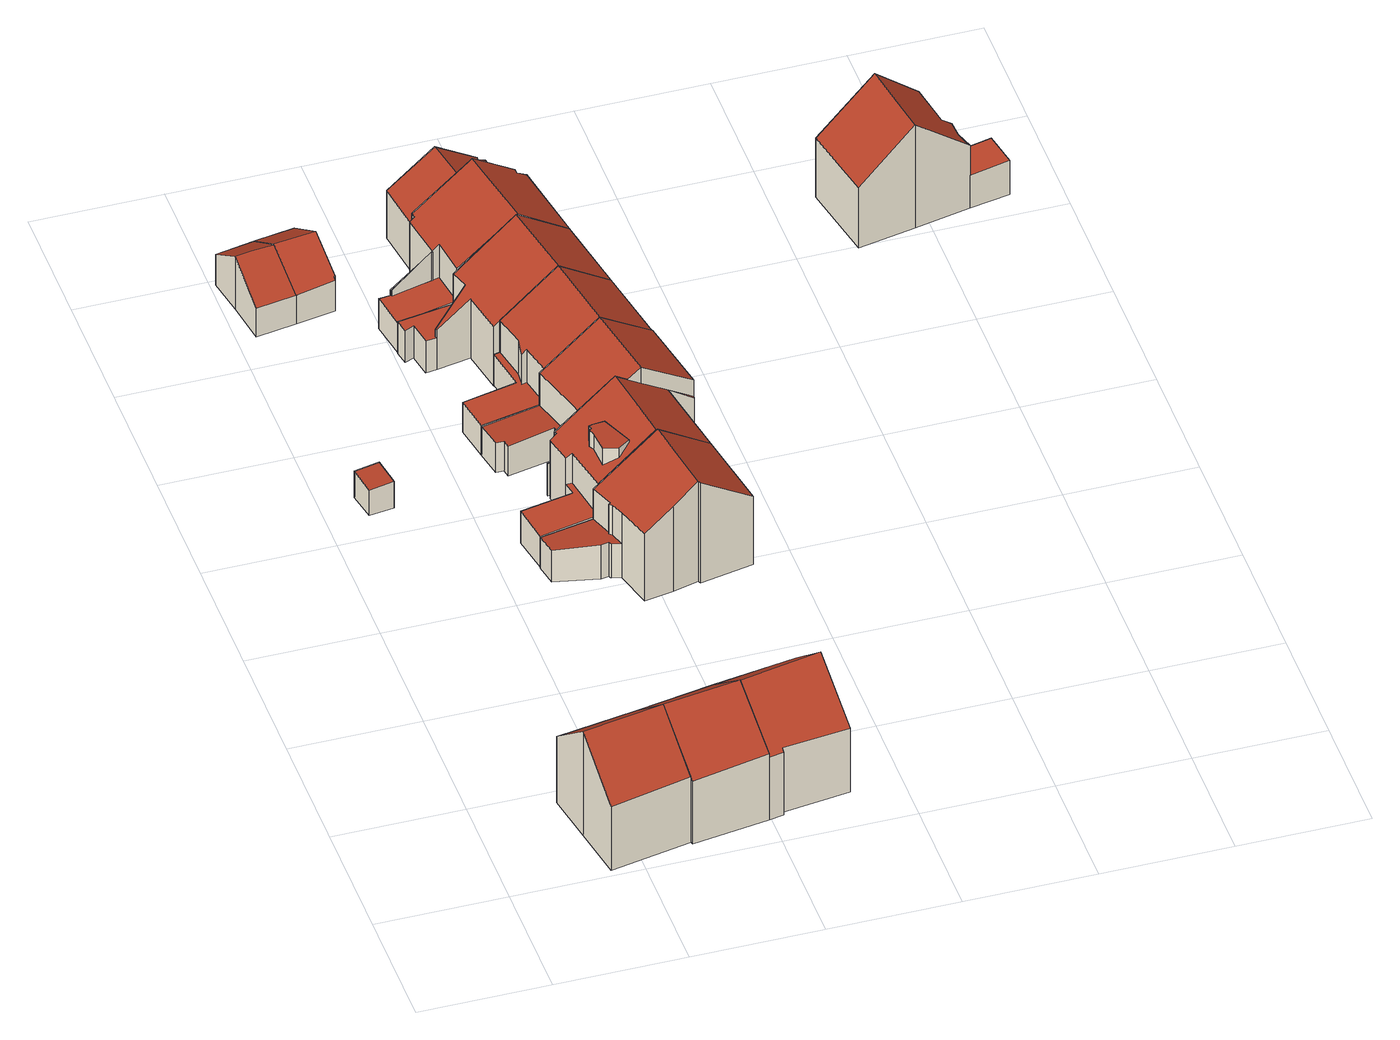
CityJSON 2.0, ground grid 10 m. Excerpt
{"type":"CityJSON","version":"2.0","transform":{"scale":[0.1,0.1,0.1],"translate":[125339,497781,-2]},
"CityObjects":{
"building1":{"type":"Building","attributes":{"b3_bag_bag_overlap":0,"b3_bouwlagen":3,"b3_dak_type":"slanted","b3_extrusie":0,"b3_h_dak_50p":6.59,"b3_h_dak_70p":7.11,"b3_h_dak_max":8.42,"b3_h_dak_min":4.49,"b3_h_maaiveld":-1.16,"b3_is_glas_dak":false,"b3_kas_warenhuis":false,"b3_mutatie_AHN3_AHN4":false,"b3_mutatie_AHN4_AHN5":false,"b3_n_vlakken":4,"b3_opp_buitenmuur":138.34,"b3_opp_dak_plat":0,"b3_opp_dak_schuin":68.48,"b3_opp_grond":51.97,"b3_opp_scheidingsmuur":61.94,"b3_rmse_lod12":1.37,"b3_rmse_lod13":1.37,"b3_rmse_lod22":0.463,"b3_succes":true,"b3_t_run":49,"b3_val3dity_lod12":"[]","b3_val3dity_lod13":"[]","b3_val3dity_lod22":"[102]","b3_volume_lod12":431.97,"b3_volume_lod13":431.97,"b3_volume_lod22":397.72,"geconstateerd":false,"oorspronkelijkbouwjaar":1973,"rf_force_lod11":false,"status":"Pand in gebruik"},"children":["building1-1"]},
"building1-1":{"type":"BuildingPart","parents":["building1"],"geometry":[{"type":"Solid","lod":"2.2","boundaries":[[[[0,1,2,3,4,5]],[[6,1,0,7]],[[7,0,5,8]],[[9,2,1,6]],[[8,5,4,10]],[[10,4,3,11]],[[11,3,2,9]],[[9,6,7,8]],[[11,9,8,10]]]],"semantics":{"surfaces":[{"type":"GroundSurface"},{"type":"WallSurface","on_footprint_edge":true},{"type":"RoofSurface","b3_azimut":350.33,"b3_h_dak_50p":6.34,"b3_h_dak_70p":6.98,"b3_h_dak_max":8.5,"b3_h_dak_min":4.59,"b3_hellingshoek":40.48},{"type":"RoofSurface","b3_azimut":170.35,"b3_h_dak_50p":6.65,"b3_h_dak_70p":7.37,"b3_h_dak_max":8.5,"b3_h_dak_min":4.88,"b3_hellingshoek":40.78}],"values":[[0,1,1,1,1,1,1,2,3]]}}]},
"building2":{"type":"Building","attributes":{"b3_dak_type":"horizontal","b3_extrusie":0,"b3_h_dak_50p":1.19,"b3_h_dak_70p":1.22,"b3_h_dak_max":1.47,"b3_h_dak_min":1.06,"b3_h_maaiveld":-1.21,"b3_is_glas_dak":false,"b3_kas_warenhuis":false,"b3_mutatie_AHN3_AHN4":false,"b3_mutatie_AHN4_AHN5":false,"b3_n_vlakken":1,"b3_opp_buitenmuur":20.21,"b3_opp_dak_plat":0,"b3_opp_dak_schuin":4.36,"b3_opp_grond":4.35,"b3_opp_scheidingsmuur":0,"b3_rmse_lod12":0.0666,"b3_rmse_lod13":0.0666,"b3_rmse_lod22":0.0516,"b3_succes":true,"b3_t_run":11,"b3_val3dity_lod12":"[]","b3_val3dity_lod13":"[]","b3_val3dity_lod22":"[]","b3_volume_lod12":10.56,"b3_volume_lod13":10.56,"b3_volume_lod22":10.52,"geconstateerd":false,"oorspronkelijkbouwjaar":1981,"rf_force_lod11":false,"status":"Pand in gebruik"},"children":["building2-1"]},
"building2-1":{"type":"BuildingPart","parents":["building2"],"geometry":[{"type":"Solid","lod":"2.2","boundaries":[[[[12,13,14,15]],[[16,12,15,17]],[[17,15,14,18]],[[18,14,13,19]],[[19,13,12,16]],[[19,16,17,18]]]],"semantics":{"surfaces":[{"type":"GroundSurface"},{"type":"WallSurface","on_footprint_edge":true},{"type":"RoofSurface","b3_azimut":197.36,"b3_h_dak_50p":1.23,"b3_h_dak_70p":1.26,"b3_h_dak_max":1.32,"b3_h_dak_min":1.16,"b3_hellingshoek":4.02}],"values":[[0,1,1,1,1,2]]}}]},
"building3":{"type":"Building","attributes":{"b3_bag_bag_overlap":0,"b3_bouwlagen":3,"b3_dak_type":"slanted","b3_extrusie":0,"b3_h_dak_50p":6.69,"b3_h_dak_70p":7.12,"b3_h_dak_max":8.23,"b3_h_dak_min":4.6,"b3_h_maaiveld":-1.15,"b3_is_glas_dak":false,"b3_kas_warenhuis":false,"b3_mutatie_AHN3_AHN4":false,"b3_mutatie_AHN4_AHN5":false,"b3_n_vlakken":2,"b3_opp_buitenmuur":73.49,"b3_opp_dak_plat":0,"b3_opp_dak_schuin":65.84,"b3_opp_grond":50.41,"b3_opp_scheidingsmuur":125.79,"b3_rmse_lod12":1.22,"b3_rmse_lod13":1.22,"b3_rmse_lod22":0.189,"b3_succes":true,"b3_t_run":42,"b3_val3dity_lod12":"[]","b3_val3dity_lod13":"[]","b3_val3dity_lod22":"[102]","b3_volume_lod12":418.8,"b3_volume_lod13":418.8,"b3_volume_lod22":385.83,"geconstateerd":false,"oorspronkelijkbouwjaar":1973,"rf_force_lod11":false,"status":"Pand in gebruik"},"children":["building3-1"]},
"building3-1":{"type":"BuildingPart","parents":["building3"],"geometry":[{"type":"Solid","lod":"2.2","boundaries":[[[[20,21,22,23,24,1]],[[25,24,23,26]],[[27,20,1,6]],[[6,1,24,25]],[[26,23,22,28]],[[28,22,21,29]],[[29,21,20,27]],[[28,29,25,26]],[[29,27,6,25]]]],"semantics":{"surfaces":[{"type":"GroundSurface"},{"type":"WallSurface","on_footprint_edge":true},{"type":"RoofSurface","b3_azimut":173.31,"b3_h_dak_50p":6.62,"b3_h_dak_70p":7.36,"b3_h_dak_max":8.48,"b3_h_dak_min":4.82,"b3_hellingshoek":39.3},{"type":"RoofSurface","b3_azimut":350.19,"b3_h_dak_50p":6.32,"b3_h_dak_70p":7,"b3_h_dak_max":8.48,"b3_h_dak_min":4.6,"b3_hellingshoek":40.83}],"values":[[0,1,1,1,1,1,1,2,3]]}}]},
"building4":{"type":"Building","attributes":{"b3_bag_bag_overlap":0,"b3_dak_type":"slanted","b3_extrusie":0,"b3_h_dak_50p":2.53,"b3_h_dak_70p":2.94,"b3_h_dak_max":3.54,"b3_h_dak_min":1.37,"b3_h_maaiveld":-1.25,"b3_is_glas_dak":false,"b3_kas_warenhuis":false,"b3_mutatie_AHN3_AHN4":false,"b3_mutatie_AHN4_AHN5":false,"b3_n_vlakken":2,"b3_opp_buitenmuur":17.4,"b3_opp_dak_plat":0,"b3_opp_dak_schuin":23.45,"b3_opp_grond":19.69,"b3_opp_scheidingsmuur":47.38,"b3_rmse_lod12":0.727,"b3_rmse_lod13":0.727,"b3_rmse_lod22":0.0219,"b3_succes":true,"b3_t_run":44,"b3_val3dity_lod12":"[]","b3_val3dity_lod13":"[]","b3_val3dity_lod22":"[102]","b3_volume_lod12":82.19,"b3_volume_lod13":82.19,"b3_volume_lod22":74.15,"geconstateerd":false,"oorspronkelijkbouwjaar":1973,"rf_force_lod11":false,"status":"Pand in gebruik"},"children":["building4-1"]},
"building4-1":{"type":"BuildingPart","parents":["building4"],"geometry":[{"type":"Solid","lod":"2.2","boundaries":[[[[30,31,32,33,34,35]],[[36,33,32,37]],[[38,31,30,39]],[[37,32,31,38]],[[39,30,35,40]],[[41,34,33,36]],[[40,35,34,41]],[[39,40,42,37,38]],[[40,41,36,37,42]]]],"semantics":{"surfaces":[{"type":"GroundSurface"},{"type":"WallSurface","on_footprint_edge":true},{"type":"RoofSurface","b3_azimut":169.41,"b3_h_dak_50p":2.59,"b3_h_dak_70p":3.03,"b3_h_dak_max":3.73,"b3_h_dak_min":1.51,"b3_hellingshoek":33.05},{"type":"RoofSurface","b3_azimut":351.1,"b3_h_dak_50p":2.42,"b3_h_dak_70p":2.79,"b3_h_dak_max":3.73,"b3_h_dak_min":1.42,"b3_hellingshoek":32.74}],"values":[[0,1,1,1,1,1,1,2,3]]}}]},
"building5":{"type":"Building","attributes":{"b3_bag_bag_overlap":0,"b3_bouwlagen":3,"b3_dak_type":"slanted","b3_extrusie":0,"b3_h_dak_50p":6.61,"b3_h_dak_70p":7.21,"b3_h_dak_max":8.23,"b3_h_dak_min":4.6,"b3_h_maaiveld":-1.18,"b3_is_glas_dak":false,"b3_kas_warenhuis":false,"b3_mutatie_AHN3_AHN4":false,"b3_mutatie_AHN4_AHN5":false,"b3_n_vlakken":3,"b3_opp_buitenmuur":141.87,"b3_opp_dak_plat":0,"b3_opp_dak_schuin":69.19,"b3_opp_grond":52.71,"b3_opp_scheidingsmuur":63.89,"b3_rmse_lod12":1.25,"b3_rmse_lod13":1.25,"b3_rmse_lod22":0.185,"b3_succes":true,"b3_t_run":54,"b3_val3dity_lod12":"[]","b3_val3dity_lod13":"[]","b3_val3dity_lod22":"[102]","b3_volume_lod12":442.37,"b3_volume_lod13":442.37,"b3_volume_lod22":405.23,"geconstateerd":false,"oorspronkelijkbouwjaar":1973,"rf_force_lod11":false,"status":"Pand in gebruik"},"children":["building5-1"]},
"building5-1":{"type":"BuildingPart","parents":["building5"],"geometry":[{"type":"Solid","lod":"2.2","boundaries":[[[[43,44,45,46,47,22,48,20]],[[49,43,20,27]],[[27,20,48,50]],[[51,22,47,52]],[[52,47,46,53]],[[54,45,44,55]],[[50,48,22,51]],[[55,44,43,49]],[[53,46,45,54]],[[55,49,27,50]],[[53,54,55,50,51,52]]]],"semantics":{"surfaces":[{"type":"GroundSurface"},{"type":"WallSurface","on_footprint_edge":true},{"type":"RoofSurface","b3_azimut":350.07,"b3_h_dak_50p":6.35,"b3_h_dak_70p":7.04,"b3_h_dak_max":8.47,"b3_h_dak_min":4.66,"b3_hellingshoek":40.57},{"type":"RoofSurface","b3_azimut":170.69,"b3_h_dak_50p":6.6,"b3_h_dak_70p":7.36,"b3_h_dak_max":8.47,"b3_h_dak_min":4.8,"b3_hellingshoek":40.2}],"values":[[0,1,1,1,1,1,1,1,1,2,3]]}}]},
"building6":{"type":"Building","attributes":{"b3_bag_bag_overlap":0,"b3_dak_type":"slanted","b3_extrusie":0,"b3_h_dak_50p":2.59,"b3_h_dak_70p":3.04,"b3_h_dak_max":3.55,"b3_h_dak_min":1.37,"b3_h_maaiveld":-1.21,"b3_is_glas_dak":false,"b3_kas_warenhuis":false,"b3_mutatie_AHN3_AHN4":false,"b3_mutatie_AHN4_AHN5":false,"b3_n_vlakken":2,"b3_opp_buitenmuur":41.65,"b3_opp_dak_plat":0,"b3_opp_dak_schuin":23.32,"b3_opp_grond":20.04,"b3_opp_scheidingsmuur":23.52,"b3_rmse_lod12":0.725,"b3_rmse_lod13":0.725,"b3_rmse_lod22":0.0353,"b3_succes":true,"b3_t_run":23,"b3_val3dity_lod12":"[]","b3_val3dity_lod13":"[]","b3_val3dity_lod22":"[]","b3_volume_lod12":83.91,"b3_volume_lod13":83.91,"b3_volume_lod22":75.53,"geconstateerd":false,"oorspronkelijkbouwjaar":1973,"rf_force_lod11":false,"status":"Pand in gebruik"},"children":["building6-1"]},
"building6-1":{"type":"BuildingPart","parents":["building6"],"geometry":[{"type":"Solid","lod":"2.2","boundaries":[[[[56,57,58,30,35,34,59,60]],[[61,59,34,41]],[[41,34,35,62]],[[62,35,30,39]],[[39,30,58,63]],[[63,58,57,64]],[[65,56,60,66]],[[66,60,59,61]],[[64,57,56,65]],[[62,66,61,41]],[[64,65,66,62,39,63]]]],"semantics":{"surfaces":[{"type":"GroundSurface"},{"type":"WallSurface","on_footprint_edge":true},{"type":"RoofSurface","b3_azimut":350.57,"b3_h_dak_50p":2.43,"b3_h_dak_70p":2.86,"b3_h_dak_max":3.75,"b3_h_dak_min":1.41,"b3_hellingshoek":33.09},{"type":"RoofSurface","b3_azimut":173.78,"b3_h_dak_50p":2.67,"b3_h_dak_70p":3.09,"b3_h_dak_max":3.75,"b3_h_dak_min":1.7,"b3_hellingshoek":32.3}],"values":[[0,1,1,1,1,1,1,1,1,2,3]]}}]},
"building7":{"type":"Building","attributes":{"b3_bag_bag_overlap":0,"b3_bouwlagen":3,"b3_dak_type":"slanted","b3_extrusie":0,"b3_h_dak_50p":5.97,"b3_h_dak_70p":6.72,"b3_h_dak_max":7.75,"b3_h_dak_min":1.52,"b3_h_maaiveld":-1.32,"b3_is_glas_dak":false,"b3_kas_warenhuis":false,"b3_mutatie_AHN3_AHN4":false,"b3_mutatie_AHN4_AHN5":false,"b3_n_vlakken":3,"b3_opp_buitenmuur":158.01,"b3_opp_dak_plat":0,"b3_opp_dak_schuin":80.97,"b3_opp_grond":68.62,"b3_opp_scheidingsmuur":77.9,"b3_rmse_lod12":2.11,"b3_rmse_lod13":1.02,"b3_rmse_lod22":0.112,"b3_succes":true,"b3_t_run":66,"b3_val3dity_lod12":"[]","b3_val3dity_lod13":"[]","b3_val3dity_lod22":"[]","b3_volume_lod12":548.67,"b3_volume_lod13":502.9,"b3_volume_lod22":468.61,"geconstateerd":false,"oorspronkelijkbouwjaar":1973,"rf_force_lod11":false,"status":"Pand in gebruik"},"children":["building7-1"]},
"building7-1":{"type":"BuildingPart","parents":["building7"],"geometry":[{"type":"Solid","lod":"2.2","boundaries":[[[[67,68,69,70,71,72,73,74,75,76,77,78,79,80]],[[81,67,80,82]],[[83,79,78,84]],[[82,80,79,83]],[[85,68,67,81]],[[86,77,76,87]],[[87,76,75,88]],[[84,78,77,86,89]],[[90,73,72,91]],[[91,72,71,92]],[[93,94,95,96]],[[89,86,94,93]],[[97,98,92,99]],[[96,95,98,97]],[[100,74,73,90]],[[88,75,74,100]],[[99,92,71,70,101]],[[101,70,69,102]],[[102,69,68,85]],[[85,81,82,83,84]],[[88,100,90,91,92,98,95,94,86,87]],[[102,85,84,89,93,96,97,99,101]]]],"semantics":{"surfaces":[{"type":"GroundSurface"},{"type":"WallSurface","on_footprint_edge":true},{"type":"WallSurface","on_footprint_edge":false},{"type":"RoofSurface","b3_azimut":80.16,"b3_h_dak_50p":6.23,"b3_h_dak_70p":6.81,"b3_h_dak_max":7.97,"b3_h_dak_min":4.72,"b3_hellingshoek":34.53},{"type":"RoofSurface","b3_azimut":322.85,"b3_h_dak_50p":1.64,"b3_h_dak_70p":1.68,"b3_h_dak_max":4.74,"b3_h_dak_min":1.52,"b3_hellingshoek":3.32},{"type":"RoofSurface","b3_azimut":260.5,"b3_h_dak_50p":6.27,"b3_h_dak_70p":6.95,"b3_h_dak_max":7.97,"b3_h_dak_min":4.45,"b3_hellingshoek":34.64}],"values":[[0,1,1,1,1,1,1,1,1,1,2,2,2,2,1,1,1,1,1,3,4,5]]}}]},
"building8":{"type":"Building","attributes":{"b3_bag_bag_overlap":0,"b3_bouwlagen":3,"b3_dak_type":"slanted","b3_extrusie":0,"b3_h_dak_50p":6.07,"b3_h_dak_70p":6.79,"b3_h_dak_max":7.79,"b3_h_dak_min":1.52,"b3_h_maaiveld":-1.17,"b3_is_glas_dak":false,"b3_kas_warenhuis":false,"b3_mutatie_AHN3_AHN4":false,"b3_mutatie_AHN4_AHN5":false,"b3_n_vlakken":5,"b3_opp_buitenmuur":124.01,"b3_opp_dak_plat":15.71,"b3_opp_dak_schuin":84.3,"b3_opp_grond":72.93,"b3_opp_scheidingsmuur":142.41,"b3_rmse_lod12":2.34,"b3_rmse_lod13":0.967,"b3_rmse_lod22":0.224,"b3_succes":true,"b3_t_run":66,"b3_val3dity_lod12":"[]","b3_val3dity_lod13":"[]","b3_val3dity_lod22":"[102]","b3_volume_lod12":579.9,"b3_volume_lod13":514.63,"b3_volume_lod22":479.64,"geconstateerd":false,"oorspronkelijkbouwjaar":1973,"rf_force_lod11":false,"status":"Pand in gebruik"},"children":["building8-1"]},
"building8-1":{"type":"BuildingPart","parents":["building8"],"geometry":[{"type":"Solid","lod":"2.2","boundaries":[[[[103,104,105,106,107,108,109,110,111,112,113,114,115,116]],[[117,114,113,118]],[[119,115,114,117]],[[120,121,122,123]],[[118,113,112,124]],[[125,124,112,111,126]],[[83,110,109,127]],[[127,109,108,128]],[[129,130,131,132]],[[128,108,107,133]],[[133,107,106,134]],[[135,136,137,138]],[[139,140,136,135]],[[138,137,141,142]],[[143,105,104,144]],[[134,106,105,143]],[[130,116,115,119]],[[126,111,110,83]],[[145,103,116,130,129]],[[144,104,103,145]],[[146,147,148,149]],[[149,148,121,120]],[[142,141,147,146]],[[132,131,124,125]],[[123,122,150,151]],[[151,150,140,139]],[[126,83,127,128,133,134]],[[124,131,130,119,117,118]],[[132,125,126,134,143,144,145,129],[137,136,140,150,122,121,148,147,141]],[[151,139,135,138,142,146,149,120,123]]]],"semantics":{"surfaces":[{"type":"GroundSurface"},{"type":"WallSurface","on_footprint_edge":true},{"type":"WallSurface","on_footprint_edge":false},{"type":"RoofSurface","b3_azimut":80.59,"b3_h_dak_50p":6.28,"b3_h_dak_70p":6.91,"b3_h_dak_max":7.95,"b3_h_dak_min":3.4,"b3_hellingshoek":34.51},{"type":"RoofSurface","b3_azimut":180.89,"b3_h_dak_50p":1.71,"b3_h_dak_70p":1.74,"b3_h_dak_max":4.75,"b3_h_dak_min":1.67,"b3_hellingshoek":1.77},{"type":"RoofSurface","b3_azimut":261.06,"b3_h_dak_50p":6.7,"b3_h_dak_70p":6.85,"b3_h_dak_max":7.95,"b3_h_dak_min":4.23,"b3_hellingshoek":34.79},{"type":"RoofSurface","b3_azimut":257.73,"b3_h_dak_50p":6.76,"b3_h_dak_70p":6.78,"b3_h_dak_max":6.82,"b3_h_dak_min":6.7,"b3_hellingshoek":3.39}],"values":[[0,1,1,2,1,1,1,1,2,1,1,2,2,2,1,1,1,1,1,1,2,2,2,2,2,2,3,4,5,6]]}}]},
"building9":{"type":"Building","attributes":{"b3_bag_bag_overlap":0,"b3_bouwlagen":3,"b3_dak_type":"slanted","b3_extrusie":0,"b3_h_dak_50p":6,"b3_h_dak_70p":6.73,"b3_h_dak_max":8.57,"b3_h_dak_min":1.29,"b3_h_maaiveld":-1.13,"b3_is_glas_dak":false,"b3_kas_warenhuis":false,"b3_mutatie_AHN3_AHN4":false,"b3_mutatie_AHN4_AHN5":false,"b3_n_vlakken":5,"b3_opp_buitenmuur":100.6,"b3_opp_dak_plat":24.69,"b3_opp_dak_schuin":64.65,"b3_opp_grond":69.01,"b3_opp_scheidingsmuur":142.03,"b3_rmse_lod12":2.16,"b3_rmse_lod13":1.04,"b3_rmse_lod22":0.274,"b3_succes":true,"b3_t_run":90,"b3_val3dity_lod12":"[]","b3_val3dity_lod13":"[]","b3_val3dity_lod22":"[]","b3_volume_lod12":538.64,"b3_volume_lod13":476.4,"b3_volume_lod22":442.64,"geconstateerd":false,"oorspronkelijkbouwjaar":1973,"rf_force_lod11":false,"status":"Pand in gebruik"},"children":["building9-1"]},
"building9-1":{"type":"BuildingPart","parents":["building9"],"geometry":[{"type":"Solid","lod":"2.2","boundaries":[[[[152,153,154,155,156,157,158,159,160,161,162,163,164,165]],[[166,161,160,167]],[[167,160,159,168]],[[169,153,152,170]],[[170,152,165,171]],[[171,165,164,172]],[[173,154,153,169]],[[172,164,163,174]],[[175,158,157,176]],[[177,162,161,166]],[[168,159,158,175,178]],[[179,174,163,162,177]],[[180,155,154,173]],[[181,156,155,180]],[[176,157,156,181]],[[178,175,174,179]],[[177,166,167,168]],[[174,175,176,181,180,173,169,170,171,172]],[[178,179,177,168]]]],"semantics":{"surfaces":[{"type":"GroundSurface"},{"type":"WallSurface","on_footprint_edge":true},{"type":"WallSurface","on_footprint_edge":false},{"type":"RoofSurface","b3_azimut":80.55,"b3_h_dak_50p":6.31,"b3_h_dak_70p":6.92,"b3_h_dak_max":7.97,"b3_h_dak_min":4.81,"b3_hellingshoek":33.97},{"type":"RoofSurface","b3_azimut":305.5,"b3_h_dak_50p":1.67,"b3_h_dak_70p":1.72,"b3_h_dak_max":4.92,"b3_h_dak_min":1.56,"b3_hellingshoek":2.33},{"type":"RoofSurface","b3_azimut":260.18,"b3_h_dak_50p":6.36,"b3_h_dak_70p":6.98,"b3_h_dak_max":7.97,"b3_h_dak_min":4.65,"b3_hellingshoek":33.92}],"values":[[0,1,1,1,1,1,1,1,1,1,1,1,1,1,1,2,3,4,5]]}}]},
"building10":{"type":"Building","attributes":{"b3_bag_bag_overlap":0,"b3_bouwlagen":3,"b3_dak_type":"slanted","b3_extrusie":0,"b3_h_dak_50p":5.87,"b3_h_dak_70p":6.64,"b3_h_dak_max":7.79,"b3_h_dak_min":1.46,"b3_h_maaiveld":-1.13,"b3_is_glas_dak":false,"b3_kas_warenhuis":false,"b3_mutatie_AHN3_AHN4":false,"b3_mutatie_AHN4_AHN5":false,"b3_n_vlakken":3,"b3_opp_buitenmuur":87.59,"b3_opp_dak_plat":15.57,"b3_opp_dak_schuin":66.79,"b3_opp_grond":70.64,"b3_opp_scheidingsmuur":143.77,"b3_rmse_lod12":2.25,"b3_rmse_lod13":1.04,"b3_rmse_lod22":0.119,"b3_succes":true,"b3_t_run":73,"b3_val3dity_lod12":"[]","b3_val3dity_lod13":"[]","b3_val3dity_lod22":"[102]","b3_volume_lod12":549.58,"b3_volume_lod13":484.51,"b3_volume_lod22":450.82,"geconstateerd":false,"oorspronkelijkbouwjaar":1973,"rf_force_lod11":false,"status":"Pand in gebruik"},"children":["building10-1"]},
"building10-1":{"type":"BuildingPart","parents":["building10"],"geometry":[{"type":"Solid","lod":"2.2","boundaries":[[[[182,183,184,185,186,187,160,159,188,157]],[[189,160,187,190]],[[190,187,186,191]],[[192,183,182,193]],[[193,182,157,194]],[[168,159,160,189]],[[195,184,183,192]],[[191,186,185,196,197]],[[197,196,198,199]],[[194,157,188,200]],[[201,202,200,203]],[[204,205,202,201]],[[203,200,188,159,168]],[[196,185,184,195]],[[199,198,205,204]],[[168,189,190,191]],[[199,204,201,203,168,191,197]],[[205,198,196,195,192,193,194,200,202]]]],"semantics":{"surfaces":[{"type":"GroundSurface"},{"type":"WallSurface","on_footprint_edge":true},{"type":"WallSurface","on_footprint_edge":false},{"type":"RoofSurface","b3_azimut":80.06,"b3_h_dak_50p":6.27,"b3_h_dak_70p":6.88,"b3_h_dak_max":7.96,"b3_h_dak_min":4.71,"b3_hellingshoek":34.8},{"type":"RoofSurface","b3_azimut":260.13,"b3_h_dak_50p":6.33,"b3_h_dak_70p":6.95,"b3_h_dak_max":7.96,"b3_h_dak_min":4.62,"b3_hellingshoek":34.54},{"type":"RoofSurface","b3_azimut":220.23,"b3_h_dak_50p":1.66,"b3_h_dak_70p":1.68,"b3_h_dak_max":4.9,"b3_h_dak_min":1.62,"b3_hellingshoek":0.786}],"values":[[0,1,1,1,1,1,1,1,2,1,2,2,1,1,2,3,4,5]]}}]},
"building11":{"type":"Building","attributes":{"b3_bag_bag_overlap":0,"b3_bouwlagen":3,"b3_dak_type":"slanted","b3_extrusie":0,"b3_h_dak_50p":5.95,"b3_h_dak_70p":6.72,"b3_h_dak_max":7.84,"b3_h_dak_min":1.48,"b3_h_maaiveld":-1.22,"b3_is_glas_dak":false,"b3_kas_warenhuis":false,"b3_mutatie_AHN3_AHN4":false,"b3_mutatie_AHN4_AHN5":false,"b3_n_vlakken":3,"b3_opp_buitenmuur":97.73,"b3_opp_dak_plat":9.45,"b3_opp_dak_schuin":73.53,"b3_opp_grond":69.38,"b3_opp_scheidingsmuur":143.93,"b3_rmse_lod12":2.38,"b3_rmse_lod13":1.17,"b3_rmse_lod22":0.511,"b3_succes":true,"b3_t_run":52,"b3_val3dity_lod12":"[]","b3_val3dity_lod13":"[]","b3_val3dity_lod22":"[102]","b3_volume_lod12":546.87,"b3_volume_lod13":508.91,"b3_volume_lod22":466.2,"geconstateerd":false,"oorspronkelijkbouwjaar":1973,"rf_force_lod11":false,"status":"Pand in gebruik"},"children":["building11-1"]},
"building11-1":{"type":"BuildingPart","parents":["building11"],"geometry":[{"type":"Solid","lod":"2.2","boundaries":[[[[206,207,208,209,210,211,212,213,214,215,216,217]],[[190,214,213,218]],[[218,213,212,219]],[[191,215,214,190]],[[220,216,215,191]],[[221,222,223,224]],[[219,212,211,222,221]],[[225,208,207,226]],[[227,209,208,225]],[[228,210,209,227]],[[222,211,210,228]],[[224,223,229,230]],[[231,217,216,220]],[[232,233,206,217,231]],[[226,207,206,233]],[[230,229,233,232]],[[191,190,218,219]],[[233,229,223,222,228,227,225,226]],[[230,232,231,220,191,219,221,224]]]],"semantics":{"surfaces":[{"type":"GroundSurface"},{"type":"WallSurface","on_footprint_edge":true},{"type":"WallSurface","on_footprint_edge":false},{"type":"RoofSurface","b3_azimut":79.98,"b3_h_dak_50p":6.27,"b3_h_dak_70p":6.89,"b3_h_dak_max":7.99,"b3_h_dak_min":4.71,"b3_hellingshoek":34.88},{"type":"RoofSurface","b3_azimut":108.14,"b3_h_dak_50p":1.68,"b3_h_dak_70p":1.7,"b3_h_dak_max":4.49,"b3_h_dak_min":1.64,"b3_hellingshoek":1.16},{"type":"RoofSurface","b3_azimut":260.63,"b3_h_dak_50p":6,"b3_h_dak_70p":6.77,"b3_h_dak_max":7.99,"b3_h_dak_min":2.92,"b3_hellingshoek":35.35}],"values":[[0,1,1,1,1,2,1,1,1,1,1,2,1,1,1,2,3,4,5]]}}]},
"building12":{"type":"Building","attributes":{"b3_bag_bag_overlap":0,"b3_bouwlagen":3,"b3_dak_type":"slanted","b3_extrusie":0,"b3_h_dak_50p":5.4,"b3_h_dak_70p":6.16,"b3_h_dak_max":7.77,"b3_h_dak_min":1.49,"b3_h_maaiveld":-1.11,"b3_is_glas_dak":false,"b3_kas_warenhuis":false,"b3_mutatie_AHN3_AHN4":false,"b3_mutatie_AHN4_AHN5":false,"b3_n_vlakken":5,"b3_opp_buitenmuur":208.35,"b3_opp_dak_plat":13.17,"b3_opp_dak_schuin":123.96,"b3_opp_grond":109.92,"b3_opp_scheidingsmuur":77.67,"b3_rmse_lod12":1.97,"b3_rmse_lod13":1.36,"b3_rmse_lod22":0.122,"b3_succes":true,"b3_t_run":122,"b3_val3dity_lod12":"[]","b3_val3dity_lod13":"[]","b3_val3dity_lod22":"[102]","b3_volume_lod12":798.01,"b3_volume_lod13":756.17,"b3_volume_lod22":684.26,"geconstateerd":false,"oorspronkelijkbouwjaar":1973,"rf_force_lod11":false,"status":"Pand in gebruik"},"children":["building12-1"]},
"building12-1":{"type":"BuildingPart","parents":["building12"],"geometry":[{"type":"Solid","lod":"2.2","boundaries":[[[[234,235,236,237,238,239,240,241,242,243,244,245,246,247,248,249,250,251,252]],[[253,241,240,254]],[[218,242,241,253]],[[255,250,249,256]],[[256,249,248,257]],[[258,237,236,259]],[[260,238,237,258]],[[261,251,250,255]],[[262,247,246,263]],[[264,245,244,265]],[[266,243,242,218]],[[263,246,245,264]],[[267,265,244,243,266]],[[268,235,234,269]],[[257,248,247,262,270]],[[271,272,252,251,261]],[[269,234,252,272]],[[273,274,272,271]],[[275,276,274,273]],[[277,278,276,275]],[[254,240,239,278,277]],[[278,239,238,260]],[[270,262,279,280]],[[259,236,235,268]],[[281,282,265,267]],[[280,279,282,281]],[[272,274,268,269]],[[282,279,262,263,264,265]],[[254,277,275,266,218,253]],[[259,268,274,276,278,260,258]],[[280,281,267,266,275,273,271,261,255,256,257,270]]]],"semantics":{"surfaces":[{"type":"GroundSurface"},{"type":"WallSurface","on_footprint_edge":true},{"type":"WallSurface","on_footprint_edge":false},{"type":"RoofSurface","b3_azimut":260.03,"b3_h_dak_50p":4.53,"b3_h_dak_70p":5.15,"b3_h_dak_max":6.25,"b3_h_dak_min":3.07,"b3_hellingshoek":34.16},{"type":"RoofSurface","b3_azimut":256.8,"b3_h_dak_50p":1.64,"b3_h_dak_70p":1.66,"b3_h_dak_max":4.76,"b3_h_dak_min":1.58,"b3_hellingshoek":1.22},{"type":"RoofSurface","b3_azimut":80.57,"b3_h_dak_50p":6.28,"b3_h_dak_70p":6.9,"b3_h_dak_max":7.98,"b3_h_dak_min":4.74,"b3_hellingshoek":34.68},{"type":"RoofSurface","b3_azimut":79.59,"b3_h_dak_50p":4.34,"b3_h_dak_70p":4.9,"b3_h_dak_max":7.3,"b3_h_dak_min":2.91,"b3_hellingshoek":34.92},{"type":"RoofSurface","b3_azimut":259.68,"b3_h_dak_50p":6.13,"b3_h_dak_70p":6.85,"b3_h_dak_max":7.98,"b3_h_dak_min":2.38,"b3_hellingshoek":33.67}],"values":[[0,1,1,1,1,1,1,1,1,1,1,1,1,1,1,1,1,2,2,2,1,1,2,1,2,2,3,4,5,6,7]]}}]},
"building13":{"type":"Building","attributes":{"b3_bag_bag_overlap":0,"b3_bouwlagen":3,"b3_dak_type":"slanted","b3_extrusie":0,"b3_h_dak_50p":6.33,"b3_h_dak_70p":7.03,"b3_h_dak_max":8.39,"b3_h_dak_min":1.88,"b3_h_maaiveld":-1.06,"b3_is_glas_dak":false,"b3_kas_warenhuis":false,"b3_mutatie_AHN3_AHN4":false,"b3_mutatie_AHN4_AHN5":false,"b3_n_vlakken":4,"b3_opp_buitenmuur":147.41,"b3_opp_dak_plat":9.11,"b3_opp_dak_schuin":69.44,"b3_opp_grond":61.7,"b3_opp_scheidingsmuur":75.47,"b3_rmse_lod12":2.27,"b3_rmse_lod13":1.17,"b3_rmse_lod22":0.258,"b3_succes":true,"b3_t_run":107,"b3_val3dity_lod12":"[]","b3_val3dity_lod13":"[]","b3_val3dity_lod22":"[]","b3_volume_lod12":497.33,"b3_volume_lod13":460.63,"b3_volume_lod22":423.08,"geconstateerd":false,"oorspronkelijkbouwjaar":1973,"rf_force_lod11":false,"status":"Pand in gebruik"},"children":["building13-1"]},
"building13-1":{"type":"BuildingPart","parents":["building13"],"geometry":[{"type":"Solid","lod":"2.2","boundaries":[[[[283,284,285,286,287,288,289,290,291,292]],[[293,287,286,294]],[[295,291,290,296]],[[297,283,292,298]],[[298,292,291,295]],[[299,289,288,300]],[[301,296,290,289,299]],[[294,286,285,302]],[[302,285,284,303]],[[300,288,287,293]],[[303,284,283,297,304]],[[304,297,305,306]],[[306,305,296,301]],[[302,303,293,294]],[[296,305,297,298,295]],[[306,301,299,300,293,303,304]]]],"semantics":{"surfaces":[{"type":"GroundSurface"},{"type":"WallSurface","on_footprint_edge":true},{"type":"WallSurface","on_footprint_edge":false},{"type":"RoofSurface","b3_azimut":260.21,"b3_h_dak_50p":6.37,"b3_h_dak_70p":7.22,"b3_h_dak_max":8.53,"b3_h_dak_min":4.18,"b3_hellingshoek":40.8},{"type":"RoofSurface","b3_azimut":280.85,"b3_h_dak_50p":1.95,"b3_h_dak_70p":1.96,"b3_h_dak_max":4.57,"b3_h_dak_min":1.94,"b3_hellingshoek":0.354},{"type":"RoofSurface","b3_azimut":79.98,"b3_h_dak_50p":6.52,"b3_h_dak_70p":7.21,"b3_h_dak_max":8.51,"b3_h_dak_min":4.5,"b3_hellingshoek":40.72}],"values":[[0,1,1,1,1,1,1,1,1,1,1,2,2,3,4,5]]}}]}
},
"vertices":[
[62,87,8],[124,97,8],[131,58,8],[138,17,8],[76,5,8],[69,47,8],[124,97,68],[62,87,68],[69,47,103],[131,58,103],[76,5,66],[138,17,68],
[50,426,8],[31,423,8],[27,445,8],[46,448,8],[50,426,32],[46,448,33],[27,445,32],[31,423,31],
[183,107,8],[190,67,8],[198,24,8],[139,15,8],[131,59,8],[131,59,102],[139,15,65],[183,107,69],[198,24,68],[190,67,103],
[45,637,8],[14,632,8],[9,665,8],[4,694,8],[34,700,8],[39,670,8],[4,694,36],[9,665,56],[14,632,34],[45,637,34],[39,670,55],[34,700,36],[22,667,56],
[247,117,8],[253,79,8],[261,36,8],[209,29,8],[209,26,8],[190,68,8],[247,117,69],[190,68,102],[198,24,65],[209,26,65],[209,29,67],[261,36,66],[253,79,103],
[76,645,8],[75,645,8],[75,642,8],[65,705,8],[71,674,8],[65,705,36],[39,670,56],[75,642,36],[75,645,37],[76,645,37],[71,674,56],
[230,285,7],[229,287,7],[209,282,7],[187,278,7],[179,307,7],[172,309,7],[171,311,7],[165,310,7],[131,317,7],[128,334,7],[169,341,7],[219,350,7],[260,357,7],[271,293,7],[230,285,98],[271,293,69],[260,357,69],[219,350,98],[229,287,98],[169,341,36],[128,334,35],[131,317,36],[169,341,63],[171,311,38],[172,309,38],[179,307,38],[175,321,65],[175,321,37],[174,321,37],[174,321,64],[176,318,65],[176,318,38],[179,307,66],[165,310,38],[187,278,68],[209,282,84],
[157,403,8],[162,404,8],[161,406,8],[208,414,8],[269,425,8],[269,423,8],[249,420,8],[260,357,8],[218,350,8],[173,342,8],[128,334,8],[123,363,8],[163,370,8],[161,380,8],[123,363,37],[128,334,36],[163,370,38],[179,377,87],[179,377,74],[177,376,72],[177,376,87],[173,342,37],[173,342,66],[218,350,98],[249,420,70],[269,423,55],[161,380,62],[161,380,38],[166,380,38],[166,380,65],[269,425,55],[208,414,98],[191,350,88],[191,350,79],[200,356,86],[200,356,88],[180,354,87],[180,354,72],[190,381,82],[190,381,88],[161,406,65],[162,404,65],[157,403,61],[181,381,87],[181,381,76],[178,380,74],[178,380,87],[179,371,73],[179,371,87],
[177,410,9],[172,441,9],[136,434,9],[135,440,9],[129,440,9],[125,461,9],[170,469,9],[217,478,9],[258,485,9],[269,425,9],[228,417,9],[185,410,9],[156,405,9],[156,406,9],[269,425,70],[258,485,70],[217,478,98],[172,441,38],[177,410,38],[156,406,38],[156,405,38],[136,434,36],[185,410,39],[170,469,37],[125,461,35],[228,417,98],[170,469,66],[185,410,69],[135,440,36],[129,440,36],
[120,489,9],[162,497,9],[156,531,9],[161,532,9],[206,540,9],[247,547,9],[174,470,9],[258,485,69],[247,547,69],[206,540,98],[162,497,37],[120,489,36],[125,461,36],[156,531,37],[161,532,37],[161,532,66],[166,506,37],[166,506,67],[174,470,37],[169,495,67],[169,495,37],[174,470,68],[165,494,64],[165,494,37],
[124,560,8],[115,559,8],[112,577,8],[105,574,8],[103,585,8],[146,593,8],[195,602,8],[236,609,8],[247,547,8],[206,540,8],[156,531,8],[150,565,8],[236,609,69],[195,602,98],[156,531,62],[146,593,63],[146,593,36],[150,578,36],[150,578,64],[112,577,37],[115,559,37],[105,574,37],[103,585,37],[123,562,37],[123,562,43],[150,565,62],[124,560,44],[124,560,37],
[133,706,9],[170,712,9],[203,718,9],[203,717,9],[209,718,9],[217,675,9],[217,671,9],[225,673,9],[236,609,9],[196,602,9],[149,594,9],[103,585,9],[98,614,9],[107,615,9],[140,621,9],[134,656,9],[138,657,9],[137,661,9],[139,661,9],[225,673,70],[217,671,75],[138,657,66],[134,656,63],[140,621,63],[203,717,54],[203,718,55],[209,718,51],[137,661,66],[107,615,36],[98,614,36],[103,585,36],[149,594,37],[196,602,98],[149,594,66],[170,712,78],[133,706,52],[107,615,41],[139,661,68],[139,661,52],[178,668,94],[178,668,78],[184,669,98],[184,669,74],[217,675,75],[217,675,51],[108,614,36],[108,614,41],[145,622,67],[145,622,37],
[531,614,9],[488,605,9],[444,596,9],[432,658,9],[478,667,9],[512,673,9],[518,640,9],[526,641,9],[557,647,9],[562,620,9],[478,667,103],[432,658,63],[557,647,40],[526,641,39],[531,614,39],[562,620,40],[518,640,72],[512,673,73],[526,641,66],[444,596,64],[488,605,103],[531,614,66],[526,626,39],[526,626,68]
]}
